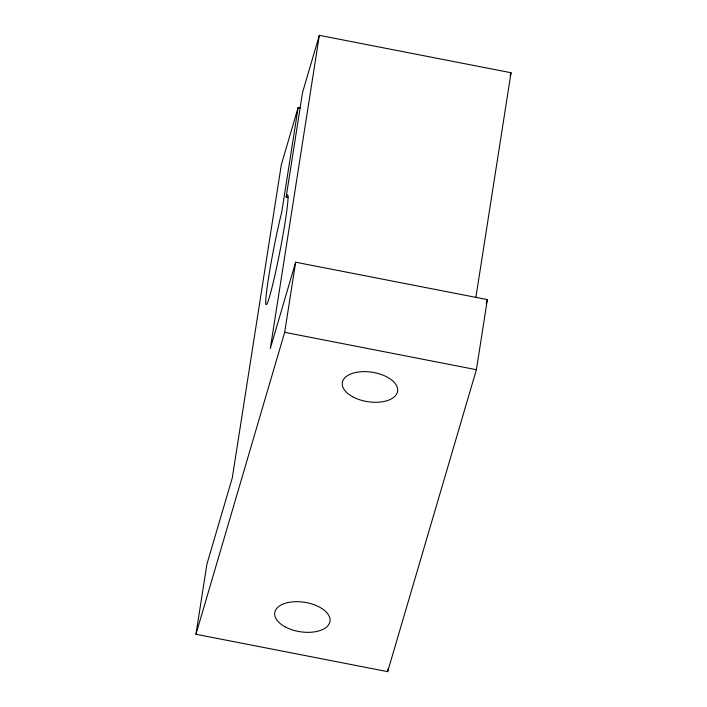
<?xml version="1.0" encoding="UTF-8"?>
<svg xmlns="http://www.w3.org/2000/svg" width="707" height="707" viewBox="0 0 707 707"><rect width="100%" height="100%" fill="white"/><g stroke="black" fill="none" stroke-linecap="round" stroke-linejoin="round"><path stroke-width="1.06" d="M475.855 297.497L511.055 72.733L319.334 35.35L270.304 348.489L295.65 262.217L487.37 299.6L476.394 369.708L387.666 671.65L195.945 634.267L206.921 564.159L232.276 477.888L281.315 164.758L298.142 107.499L300.307 107.915M298.142 107.499L281.784 211.906A55.906 3.296 -79 0 0 265.788 299.971A55.906 3.296 -79 0 0 279.627 252.859A55.906 3.296 -79 0 0 286.158 197.023L302.516 92.608L319.334 35.35M195.945 634.267L284.674 332.325L295.65 262.217M387.666 671.65L388.17 668.415M510.136 75.861L511.055 72.733M486.124 303.824L487.37 299.6M286.158 197.023L288.323 197.447M284.674 332.325L476.394 369.708M352.616 396.742A27.953 14.891 8.9 0 0 397.361 392.297A27.953 14.891 8.9 0 0 359.934 371.838A27.953 14.891 8.9 0 0 352.616 396.742M285.018 626.791A27.953 14.891 8.9 0 0 329.754 622.354A27.953 14.891 8.9 0 0 292.336 601.887A27.953 14.891 8.9 0 0 285.018 626.791"/></g></svg>
